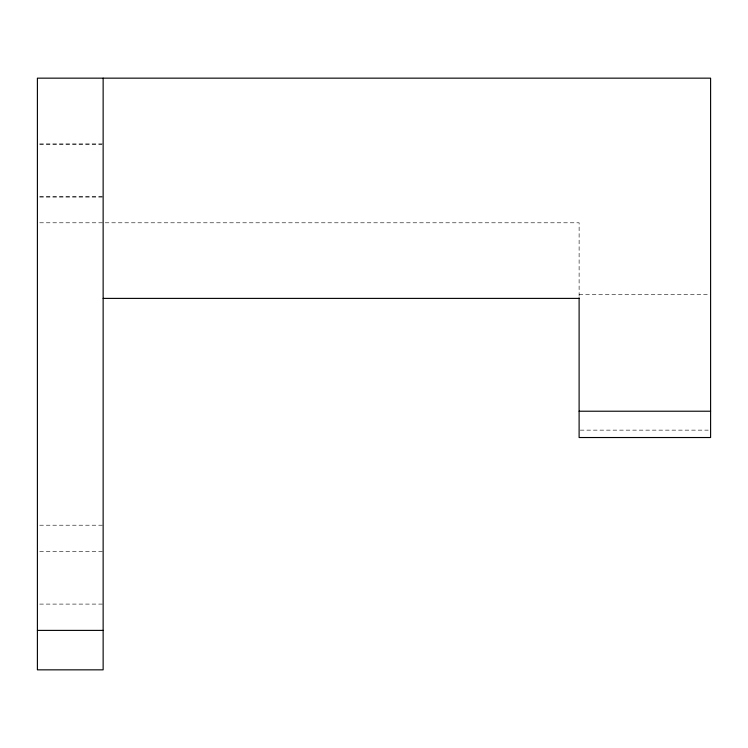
<?xml version="1.0" encoding="UTF-8"?>
<svg xmlns="http://www.w3.org/2000/svg" width="748" height="748" viewBox="0 0 748 748"><rect width="100%" height="100%" fill="white"/><g stroke="black" fill="none" stroke-linecap="round" stroke-linejoin="round"><path stroke-width="0.56" stroke-dasharray="3.74 2.81" d="M39.709 143.906L103.14 143.906M39.709 144.486L101.99 144.486M39.709 196.5L103.14 196.5M39.709 197.079L103.14 197.079M39.738 222.792L104.019 222.792M105.188 222.792L579.12 222.792L579.111 298.396M579.111 294.619L708.272 294.619M580.28 430.137L708.272 430.137M39.709 525.208L103.14 525.208M39.709 551.5L103.14 551.5M39.709 604.094L103.14 604.094"/><path stroke-width="1.12" d="M103.14 298.396L579.111 298.396M579.111 411.222L710.6 411.222M37.4 630.396L103.14 630.396M579.111 297.863L579.111 437.524L710.6 437.524L710.6 78.157L37.4 78.157L37.4 669.843L103.14 669.843L103.14 78.157"/></g></svg>
